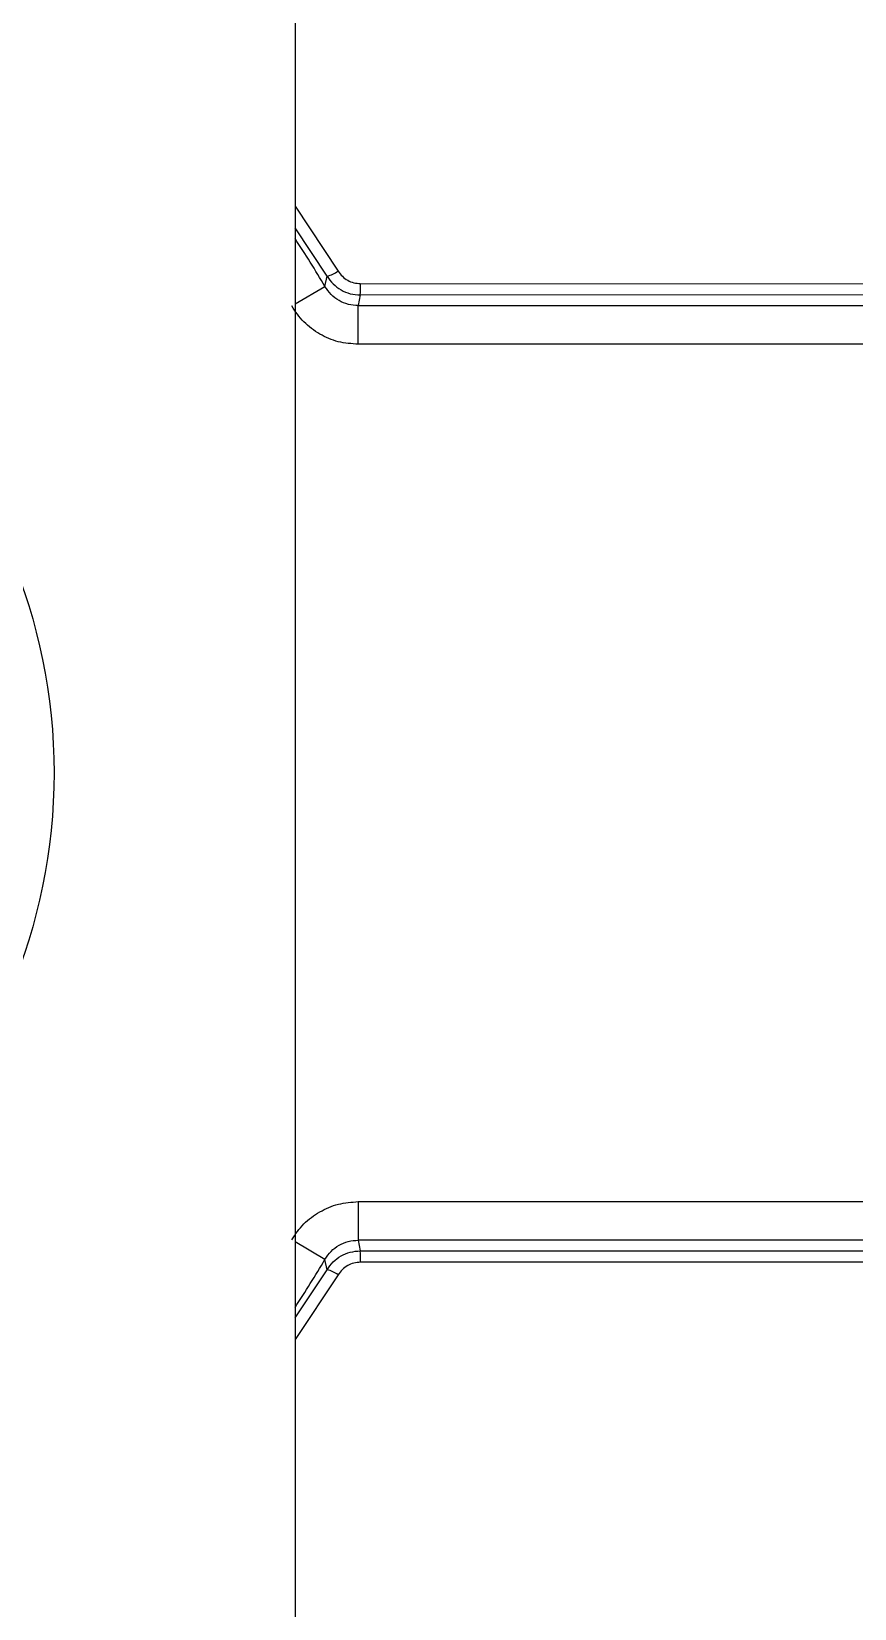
# Model space of a CAD drawing. Extents: x 6 to 134, y 3 to 97.
# Drawn here: x 15.117 to 15.757, y 40.907 to 42.133 of the extents above; entities that cross this region are included whole.
import ezdxf

# ---------------------------------------------------------------- set-up
doc = ezdxf.new("R2010")
doc.units = 0
doc.header["$MEASUREMENT"] = 0
doc.layers.add('OBJECT', color=7, linetype='CONTINUOUS')

msp = doc.modelspace()

# ---------------------------------------------------------------- linework, layer by layer
at = {"layer": 'OBJECT'}
for p, q in [((15.3222, 49.737), (15.3222, 40.7644)), ((15.3222, 41.9976), (15.3558, 41.9472)), ((15.3471, 41.9433), (15.3222, 41.9807)), ((15.3222, 41.9216), (15.3455, 41.9352)), ((15.3455, 41.9352), (15.3471, 41.9433)), ((15.373, 41.9374), (15.9972, 41.9373)), ((15.3729, 41.9286), (15.3714, 41.9203)), ((15.3714, 41.8903), (15.3714, 41.9203)), ((15.3714, 41.9203), (15.9801, 41.9203)), ((15.9972, 41.9285), (15.3729, 41.9286)), ((15.975, 41.8903), (15.3714, 41.8903)), ((15.3714, 41.2237), (15.3714, 41.1937)), ((15.3714, 41.2237), (15.9663, 41.2237)), ((15.3455, 41.1788), (15.3222, 41.1924)), ((15.3714, 41.1937), (15.3729, 41.1854)), ((15.9706, 41.1937), (15.3714, 41.1937)), ((15.3729, 41.1854), (15.9787, 41.1855)), ((15.3471, 41.1707), (15.3455, 41.1788)), ((15.9802, 41.1767), (15.373, 41.1766)), ((15.3222, 41.1333), (15.3471, 41.1707)), ((15.3558, 41.1668), (15.3222, 41.1164))]:
    msp.add_line(p, q, dxfattribs=at)
msp.add_circle((14.6972, 41.557), 0.4375, dxfattribs=at)
for centre, radius, start, end in [((14.6972, 41.557), 0.7505, 30.2571, 33.6165), ((15.3419, 41.9664), 0.0237, 282.6795, 305.9662), ((15.1908, 41.9355), 0.1823, 357.8105, 0.5961), ((15.1908, 41.1785), 0.1823, 359.4039, 2.1895), ((14.6972, 41.557), 0.7505, 326.3835, 329.7429), ((15.3419, 41.1476), 0.0237, 54.0338, 77.3205)]:
    msp.add_arc(centre, radius, start, end, dxfattribs=at)
for points, knots in [([(15.3558, 41.9472), (15.3568, 41.9458), (15.3588, 41.943), (15.3631, 41.9399), (15.3678, 41.9378), (15.3713, 41.9376), (15.373, 41.9374)], [0, 0, 0, 0, 0.2487, 0.500162, 0.750977, 1, 1, 1, 1]), ([(15.3714, 41.9203), (15.3688, 41.9205), (15.3636, 41.9209), (15.3563, 41.924), (15.3499, 41.9287), (15.347, 41.933), (15.3455, 41.9352)], [0, 0, 0, 0, 0.2493407, 0.4997072, 0.7496571, 1, 1, 1, 1]), ([(15.3471, 41.9433), (15.3486, 41.9412), (15.3516, 41.9369), (15.3579, 41.9323), (15.3651, 41.9292), (15.3703, 41.9288), (15.3729, 41.9286)], [0, 0, 0, 0, 0.249782, 0.499582, 0.749652, 1, 1, 1, 1]), ([(15.3714, 41.8903), (15.3661, 41.8907), (15.3557, 41.8914), (15.3412, 41.8977), (15.3285, 41.9071), (15.3225, 41.9157), (15.3196, 41.9201)], [0, 0, 0, 0, 0.24999, 0.499815, 0.750165, 1, 1, 1, 1]), ([(15.3196, 41.1939), (15.3225, 41.1983), (15.3284, 41.2069), (15.3412, 41.2162), (15.3557, 41.2225), (15.3662, 41.2233), (15.3714, 41.2237)], [0, 0, 0, 0, 0.250002, 0.499814, 0.750165, 1, 1, 1, 1]), ([(15.3455, 41.1788), (15.3469, 41.181), (15.3499, 41.1853), (15.3563, 41.19), (15.3635, 41.1931), (15.3688, 41.1935), (15.3714, 41.1937)], [0, 0, 0, 0, 0.2494557, 0.4998658, 0.7497737, 1, 1, 1, 1]), ([(15.3471, 41.1707), (15.3486, 41.1728), (15.3516, 41.1771), (15.3579, 41.1817), (15.3651, 41.1848), (15.3703, 41.1852), (15.3729, 41.1854)], [0, 0, 0, 0, 0.249391, 0.499164, 0.749322, 1, 1, 1, 1]), ([(15.373, 41.1766), (15.3713, 41.1764), (15.3678, 41.1762), (15.3631, 41.1741), (15.3588, 41.171), (15.3568, 41.1682), (15.3558, 41.1668)], [0, 0, 0, 0, 0.248922, 0.499832, 0.751193, 1, 1, 1, 1])]:
    msp.add_open_spline(points, degree=3, knots=knots, dxfattribs=at)

doc.saveas('drawing.dxf')
